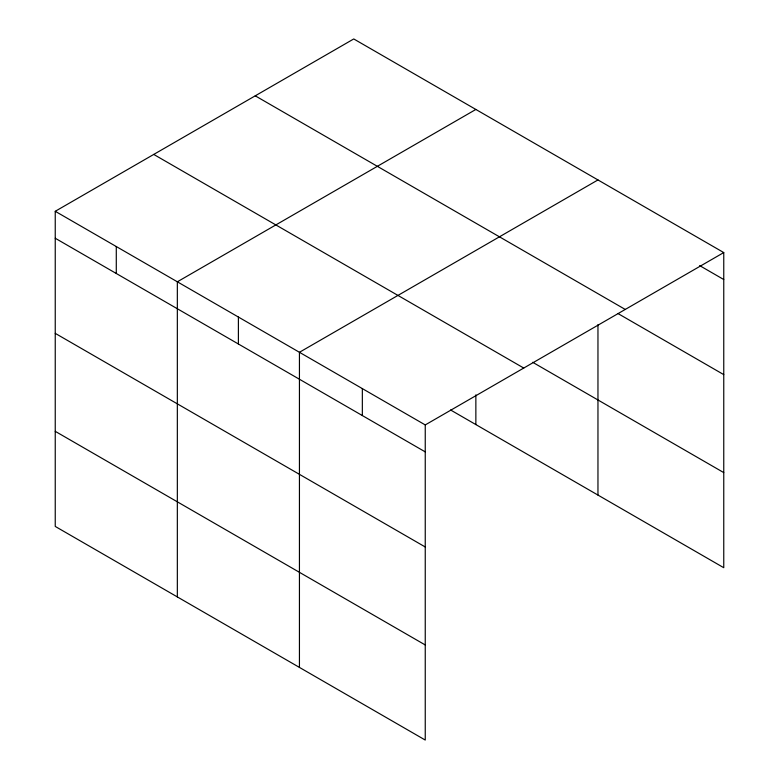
<?xml version="1.0" encoding="UTF-8"?>
<svg xmlns="http://www.w3.org/2000/svg" width="779" height="779" viewBox="0 0 779 779"><rect width="100%" height="100%" fill="white"/><g stroke="black" fill="none" stroke-linecap="round" stroke-linejoin="round"><path stroke-width="1.17" d="M55.241 211.294L425.246 424.925L425.246 740.05L55.241 526.429L55.241 211.294L353.754 38.95L723.759 252.571L723.759 567.706L450.593 409.988M475.862 109.45L177.339 281.794L177.339 596.928M597.96 179.939L299.438 352.293L299.438 667.418M425.246 424.925L723.759 252.571M699.649 265.6L723.759 279.525M255.249 95.827L625.255 309.448M617.883 313.489L723.759 374.621M532.7 362.293L723.759 472.6M153.745 154.427L523.751 368.048M55.241 238.247L425.246 451.878M55.241 333.354L425.246 546.975M55.241 431.332L425.246 644.954M597.96 324.697L597.96 495.074M475.862 394.856L475.862 424.574M362.342 388.604L362.342 415.558M238.393 317.043L238.393 343.997M116.285 246.544L116.285 273.497"/></g></svg>
